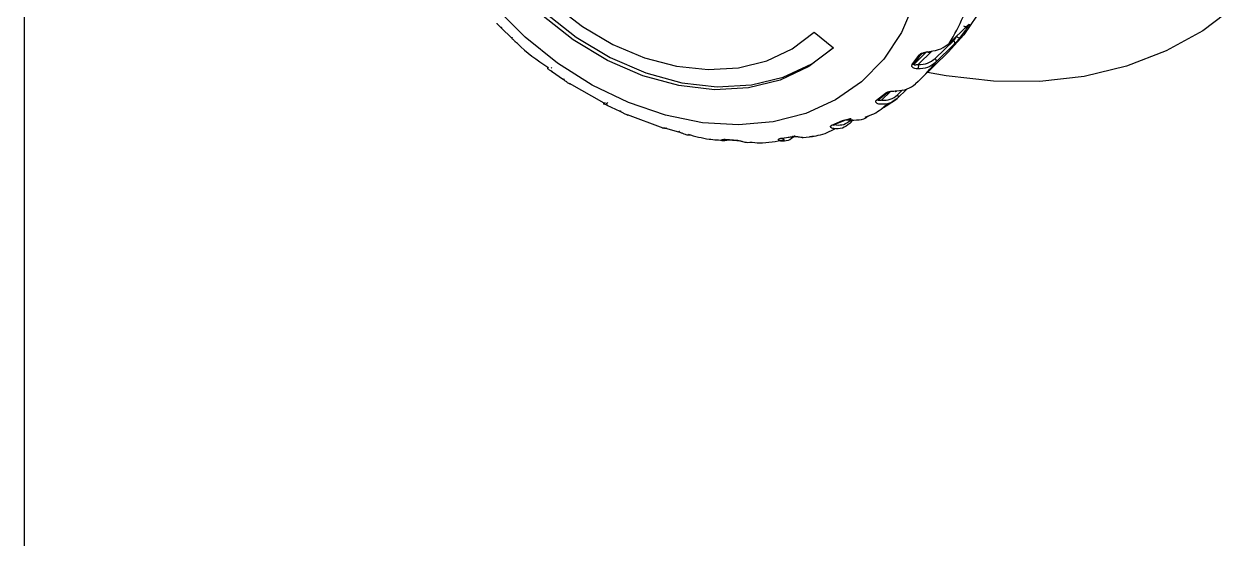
# Model space of a CAD drawing. Header units: millimetres. Extents: x 0 to 279, y 0 to 216.
# Drawn here: x 185.88 to 191.95, y 86.54 to 89.12 of the extents above; entities that cross this region are included whole.
import ezdxf

# ---------------------------------------------------------------- set-up
doc = ezdxf.new("R2010")
doc.units = ezdxf.units.MM

msp = doc.modelspace()

# ---------------------------------------------------------------- linework, layer by layer
at = {"color": 8, "linetype": 'Continuous', "lineweight": 25}
for p, q in [((185.8767, 103.2439), (185.8767, 70.086)), ((190.5507, 89.0629), (190.5514, 89.0622)), ((190.5339, 89.0465), (190.5373, 89.0428)), ((190.3389, 88.9244), (190.4009, 88.9849)), ((190.3589, 88.9217), (190.429, 88.9901)), ((190.3743, 88.9729), (190.3714, 88.9702)), ((188.5229, 88.9067), (188.5182, 88.9033)), ((190.1756, 88.7432), (190.2208, 88.7874)), ((190.2812, 88.7949), (190.2555, 88.7699)), ((189.3903, 88.5398), (189.3802, 88.5387))]:
    msp.add_line(p, q, dxfattribs=at)
at = {"color": 7, "linetype": 'Continuous', "lineweight": 25}
for p, q in [((188.2685, 89.1058), (188.3215, 89.054)), ((189.8376, 89.0851), (189.9346, 89.0051)), ((190.5149, 89.028), (190.6082, 89.1191)), ((190.5373, 89.0428), (190.4439, 88.9517)), ((190.5402, 89.0234), (190.4469, 88.9323)), ((190.3297, 88.922), (190.3625, 88.968)), ((190.3389, 88.9244), (190.3714, 88.9702)), ((190.3698, 88.8475), (190.5098, 88.9842)), ((188.5015, 88.9088), (188.5058, 88.9054)), ((188.5205, 88.8886), (188.5803, 88.8465)), ((188.6093, 88.8277), (188.7833, 88.7303)), ((190.1508, 88.7432), (190.1947, 88.7785)), ((190.1595, 88.7451), (190.203, 88.7801)), ((190.3031, 88.7989), (190.2544, 88.7513)), ((188.7904, 88.7292), (188.7827, 88.7261)), ((188.7989, 88.7183), (188.863, 88.6877)), ((190.2544, 88.7513), (190.2381, 88.7413)), ((188.8996, 88.672), (189.0791, 88.6041)), ((189.9271, 88.6177), (189.9801, 88.6406)), ((189.9351, 88.6191), (189.9878, 88.6419)), ((190.0337, 88.6438), (190.0161, 88.6267)), ((189.0759, 88.6038), (189.0847, 88.6038)), ((189.0915, 88.6023), (189.157, 88.5845)), ((189.2043, 88.5686), (189.216, 88.5696)), ((189.3856, 88.5456), (189.4496, 88.5414)), ((189.4118, 88.5422), (189.3903, 88.5398)), ((189.3921, 88.5467), (189.4557, 88.5425)), ((189.5017, 88.5307), (189.5174, 88.5319)), ((189.6682, 88.5508), (189.728, 88.5604)), ((189.6756, 88.552), (189.735, 88.5615)), ((189.7834, 88.5561), (189.8287, 88.5602))]:
    msp.add_line(p, q, dxfattribs=at)
at = {"color": 7, "linetype": 'Continuous', "lineweight": 25, "flags": 128}
for points in [[(189.3457, 91.6055), (189.5422, 91.5394), (189.7351, 91.4489), (189.9212, 91.3358), (190.0969, 91.2019), (190.2592, 91.0498), (190.4053, 90.8821), (190.5324, 90.7018), (190.6384, 90.5122), (190.7212, 90.3165), (190.7796, 90.1184), (190.8123, 89.9213), (190.8189, 89.7288), (190.7992, 89.5443), (190.7536, 89.371), (190.6828, 89.2122), (190.5882, 89.0705), (190.5098, 88.9842)], [(189.0919, 88.6676), (188.9066, 88.7308), (188.7252, 88.8183), (188.5511, 88.9285), (188.3881, 89.0591), (188.2394, 89.2074)], [(188.4856, 89.1853), (188.6447, 89.0596), (188.8155, 88.9568), (188.9935, 88.8797), (189.174, 88.8304), (189.3521, 88.8103), (189.5231, 88.8198), (189.6824, 88.8586), (189.8258, 88.9258), (189.9337, 89.0052)], [(188.5327, 89.2231), (188.6755, 89.1127), (188.8283, 89.0228), (188.9872, 88.9558), (189.148, 88.9133), (189.3064, 88.8966), (189.4584, 88.9059), (189.6001, 88.9412), (189.7276, 89.0015), (189.8376, 89.0851)], [(190.3409, 89.2343), (190.276, 89.0833), (190.187, 88.9495), (190.0757, 88.8356), (189.9444, 88.744), (189.7957, 88.6766), (189.6327, 88.6346), (189.4586, 88.619), (189.2772, 88.6301), (189.0919, 88.6676)], [(191.9518, 89.216), (191.7865, 89.0918), (191.6033, 88.9907), (191.4043, 88.914), (191.1919, 88.8626), (190.9686, 88.8371), (190.7369, 88.8377), (190.4997, 88.8645), (190.4053, 88.8822)], [(189.9346, 89.0051), (189.811, 88.9114), (189.6676, 88.8442), (189.5082, 88.8053), (189.3373, 88.7958), (189.1592, 88.816), (188.9787, 88.8652), (188.8007, 88.9423), (188.6298, 89.0451), (188.4707, 89.1709)], [(190.3661, 88.8439), (190.359, 88.8372), (190.3455, 88.8246)]]:
    msp.add_lwpolyline(points, dxfattribs=at)
at = {"color": 7, "linetype": 'Continuous', "lineweight": 25}
for centre, radius, start, end in [((189.6494, 89.5676), 1.0199, 328.06066, 336.5476), ((189.7942, 89.6518), 0.9778, 322.67328, 326.51777), ((189.6854, 89.5537), 0.9837, 300.11564, 305.34319)]:
    msp.add_arc(centre, radius, start, end, dxfattribs=at)
at = {"color": 8, "linetype": 'Continuous', "lineweight": 25}
msp.add_arc((189.6993, 89.5345), 0.96, 313.99724, 321.1461, dxfattribs=at)
at = {"color": 7, "linetype": 'Continuous', "lineweight": 25}
for points, knots in [([(188.2473, 89.1301), (188.2473, 89.1291), (188.2472, 89.1274), (188.2503, 89.1236), (188.2542, 89.1196), (188.2583, 89.1157), (188.2631, 89.1111), (188.2667, 89.1075), (188.2685, 89.1058)], [0, 0, 0, 0, 0.271889, 0.508742, 0.639285, 0.758136, 0.883791, 1, 1, 1, 1]), ([(190.6082, 89.1191), (190.6101, 89.1208), (190.6137, 89.1241), (190.6157, 89.124), (190.6146, 89.1202), (190.6113, 89.115), (190.6097, 89.1124)], [0, 0, 0, 0, 0.248902, 0.498271, 0.748568, 1, 1, 1, 1]), ([(188.2716, 89.1083), (188.2711, 89.1078), (188.2702, 89.1069), (188.2692, 89.1061), (188.2685, 89.1057), (188.2685, 89.1057), (188.2685, 89.1058)], [0, 0, 0, 0, 0.249996, 0.499991, 0.749972, 1, 1, 1, 1]), ([(190.5373, 89.0428), (190.5378, 89.0434), (190.5388, 89.0444), (190.5407, 89.0465), (190.5427, 89.049), (190.5452, 89.0523), (190.5477, 89.0559), (190.5499, 89.0595), (190.5509, 89.0613), (190.5514, 89.0622)], [0, 0, 0, 0, 0.120543, 0.243132, 0.368053, 0.495582, 0.720779, 0.853714, 1, 1, 1, 1]), ([(188.3242, 89.0569), (188.3238, 89.0565), (188.3229, 89.0555), (188.322, 89.0546), (188.3215, 89.054), (188.3215, 89.054), (188.3215, 89.054)], [0, 0, 0, 0, 0.249955, 0.5, 0.750045, 1, 1, 1, 1]), ([(188.3215, 89.054), (188.3233, 89.0523), (188.327, 89.0488), (188.3318, 89.044), (188.336, 89.0398), (188.3403, 89.0358), (188.3446, 89.0324), (188.3466, 89.0322), (188.3477, 89.032)], [0, 0, 0, 0, 0.1167489, 0.2414913, 0.3592133, 0.4907817, 0.725952, 1, 1, 1, 1]), ([(188.3461, 89.0311), (188.3473, 89.0298), (188.393, 88.9818), (188.448, 88.9448), (188.5015, 88.9088)], [0, 0, 0, 0, 0.02656, 1, 1, 1, 1]), ([(190.4177, 88.9873), (190.4374, 88.9908), (190.4766, 88.9979), (190.5022, 89.018), (190.5149, 89.028)], [0, 0, 0, 0, 0.501516, 1, 1, 1, 1]), ([(190.5717, 89.0589), (190.5694, 89.056), (190.5649, 89.0502), (190.556, 89.04), (190.5471, 89.0303), (190.5425, 89.0257), (190.5402, 89.0234)], [0, 0, 0, 0, 0.251436, 0.501736, 0.7511, 1, 1, 1, 1]), ([(190.3589, 88.9217), (190.3756, 88.9227), (190.4089, 88.9247), (190.4322, 88.9427), (190.4439, 88.9517)], [0, 0, 0, 0, 0.500023, 1, 1, 1, 1]), ([(190.3714, 88.9702), (190.3709, 88.9697), (190.3698, 88.9689), (190.3677, 88.9681), (190.3652, 88.9678), (190.3634, 88.968), (190.3625, 88.968)], [0, 0, 0, 0, 0.249955, 0.5, 0.750045, 1, 1, 1, 1]), ([(190.3714, 88.9702), (190.372, 88.9708), (190.3732, 88.9722), (190.3774, 88.9754), (190.3895, 88.9818), (190.3988, 88.9853), (190.406, 88.9879)], [0, 0, 0, 0, 0.067879, 0.14499, 0.346713, 1, 1, 1, 1]), ([(190.3732, 88.9765), (190.3732, 88.9765), (190.3753, 88.9778), (190.3805, 88.9797), (190.3902, 88.9829), (190.4033, 88.9856), (190.4127, 88.9867), (190.4177, 88.9873)], [0, 0, 0, 0, 0.003613, 0.158254, 0.331084, 0.640007, 1, 1, 1, 1]), ([(190.4078, 88.986), (190.4083, 88.9854), (190.4099, 88.9835), (190.4127, 88.9831), (190.4157, 88.9842), (190.417, 88.9863), (190.4177, 88.9873)], [0, 0, 0, 0, 0.146905, 0.477873, 0.738734, 1, 1, 1, 1]), ([(188.501, 88.9046), (188.5005, 88.9042), (188.4997, 88.9035), (188.5019, 88.9014), (188.5055, 88.8989), (188.5095, 88.8962), (188.5145, 88.8929), (188.5185, 88.89), (188.5205, 88.8886)], [0, 0, 0, 0, 0.271889, 0.508742, 0.639285, 0.758136, 0.883791, 1, 1, 1, 1]), ([(188.5244, 88.8905), (188.5239, 88.8901), (188.5229, 88.8892), (188.5218, 88.8885), (188.5209, 88.8882), (188.5206, 88.8885), (188.5205, 88.8886)], [0, 0, 0, 0, 0.249996, 0.499991, 0.749971, 1, 1, 1, 1]), ([(190.3557, 88.9), (190.3513, 88.9003), (190.3432, 88.901), (190.3347, 88.9046), (190.3299, 88.9087), (190.3277, 88.9127), (190.3272, 88.9172), (190.3289, 88.9204), (190.3297, 88.922)], [0, 0, 0, 0, 0.2718889, 0.5087416, 0.639285, 0.7581362, 0.8837912, 1, 1, 1, 1]), ([(190.3389, 88.9244), (190.3384, 88.9239), (190.3372, 88.923), (190.335, 88.9222), (190.3325, 88.9218), (190.3307, 88.9219), (190.3297, 88.922)], [0, 0, 0, 0, 0.249996, 0.499991, 0.749971, 1, 1, 1, 1]), ([(190.3589, 88.9217), (190.3525, 88.9201), (190.3441, 88.918), (190.3384, 88.9205), (190.3379, 88.9226), (190.3386, 88.9238), (190.3389, 88.9244)], [0, 0, 0, 0, 0.653287, 0.85501, 0.932121, 1, 1, 1, 1]), ([(190.4469, 88.9323), (190.4344, 88.9226), (190.4094, 88.9032), (190.3736, 88.9011), (190.3557, 88.9)], [0, 0, 0, 0, 0.498484, 1, 1, 1, 1]), ([(190.3589, 88.9217), (190.3595, 88.9196), (190.3606, 88.9154), (190.36, 88.9089), (190.3583, 88.9036), (190.3565, 88.9012), (190.3557, 88.9)], [0, 0, 0, 0, 0.279633, 0.559107, 0.779383, 1, 1, 1, 1]), ([(188.5838, 88.8487), (188.5834, 88.8483), (188.5825, 88.8473), (188.5814, 88.8466), (188.5807, 88.8462), (188.5804, 88.8464), (188.5803, 88.8465)], [0, 0, 0, 0, 0.249955, 0.5, 0.750045, 1, 1, 1, 1]), ([(188.5803, 88.8465), (188.5824, 88.8451), (188.5867, 88.8421), (188.5925, 88.8379), (188.5978, 88.834), (188.6036, 88.8299), (188.6095, 88.8262), (188.6127, 88.8253), (188.6144, 88.8249)], [0, 0, 0, 0, 0.116749, 0.241492, 0.359214, 0.490782, 0.725952, 1, 1, 1, 1]), ([(190.2516, 88.7895), (190.2704, 88.7914), (190.3077, 88.7952), (190.3329, 88.8148), (190.3455, 88.8246)], [0, 0, 0, 0, 0.501516, 1, 1, 1, 1]), ([(190.1756, 88.7432), (190.1908, 88.7432), (190.2212, 88.7433), (190.2441, 88.761), (190.2555, 88.7699)], [0, 0, 0, 0, 0.500023, 1, 1, 1, 1]), ([(190.1947, 88.7785), (190.1964, 88.7796), (190.1999, 88.7821), (190.207, 88.7846), (190.2148, 88.7865), (190.2249, 88.7881), (190.2379, 88.7892), (190.2468, 88.7894), (190.2516, 88.7895)], [0, 0, 0, 0, 0.1167489, 0.2414913, 0.3592133, 0.4907817, 0.725952, 1, 1, 1, 1]), ([(190.203, 88.7801), (190.2025, 88.7797), (190.2015, 88.7788), (190.1994, 88.7782), (190.1972, 88.778), (190.1955, 88.7783), (190.1947, 88.7785)], [0, 0, 0, 0, 0.249955, 0.5, 0.750045, 1, 1, 1, 1]), ([(190.203, 88.7801), (190.2038, 88.7806), (190.2053, 88.7817), (190.2099, 88.784), (190.2161, 88.7865), (190.22, 88.7877), (190.2218, 88.7883)], [0, 0, 0, 0, 0.1339021, 0.2860166, 0.6839492, 1, 1, 1, 1]), ([(190.2421, 88.7892), (190.2432, 88.7884), (190.2453, 88.7869), (190.2488, 88.7872), (190.2507, 88.7887), (190.2516, 88.7895)], [0, 0, 0, 0, 0.358494, 0.678999, 1, 1, 1, 1]), ([(188.7805, 88.7261), (188.7807, 88.726), (188.7809, 88.7258), (188.784, 88.7248), (188.7876, 88.7234), (188.7925, 88.7214), (188.7968, 88.7193), (188.7989, 88.7183)], [0, 0, 0, 0, 0.323967, 0.505129, 0.667355, 0.839148, 1, 1, 1, 1]), ([(188.8037, 88.7197), (188.8032, 88.7193), (188.8021, 88.7184), (188.8008, 88.7178), (188.7997, 88.7177), (188.7992, 88.7181), (188.7989, 88.7183)], [0, 0, 0, 0, 0.249996, 0.499991, 0.749971, 1, 1, 1, 1]), ([(190.0937, 88.6584), (190.1086, 88.6634), (190.1507, 88.6776), (190.1845, 88.7073), (190.2065, 88.7266)], [0, 0, 0, 0, 0.351642, 1, 1, 1, 1]), ([(190.1474, 88.7323), (190.147, 88.7334), (190.1461, 88.7356), (190.147, 88.7395), (190.1496, 88.742), (190.1508, 88.7432)], [0, 0, 0, 0, 0.327818, 0.674961, 1, 1, 1, 1]), ([(190.1595, 88.7451), (190.159, 88.7446), (190.1579, 88.7437), (190.1558, 88.743), (190.1534, 88.7428), (190.1517, 88.7431), (190.1508, 88.7432)], [0, 0, 0, 0, 0.2499958, 0.4999914, 0.7499715, 1, 1, 1, 1]), ([(190.1756, 88.7432), (190.1696, 88.7418), (190.1618, 88.74), (190.1577, 88.7421), (190.158, 88.7437), (190.1591, 88.7446), (190.1595, 88.7451)], [0, 0, 0, 0, 0.653287, 0.85501, 0.932121, 1, 1, 1, 1]), ([(188.8673, 88.6893), (188.8668, 88.6889), (188.8659, 88.688), (188.8647, 88.6873), (188.8637, 88.6871), (188.8632, 88.6875), (188.863, 88.6877)], [0, 0, 0, 0, 0.249955, 0.5, 0.750045, 1, 1, 1, 1]), ([(188.863, 88.6877), (188.8652, 88.6866), (188.8698, 88.6844), (188.8766, 88.6809), (188.8828, 88.6776), (188.8899, 88.6738), (188.8975, 88.67), (188.9018, 88.6688), (188.9041, 88.6681)], [0, 0, 0, 0, 0.116749, 0.241492, 0.359214, 0.490782, 0.725952, 1, 1, 1, 1]), ([(189.9473, 88.6189), (189.9608, 88.6183), (189.9877, 88.6172), (190.0101, 88.6347), (190.0213, 88.6435)], [0, 0, 0, 0, 0.5000234, 1, 1, 1, 1]), ([(189.9801, 88.6406), (189.982, 88.6413), (189.9862, 88.6428), (189.9938, 88.6441), (190.0017, 88.6447), (190.0118, 88.6449), (190.0243, 88.6444), (190.0326, 88.6439), (190.0371, 88.6436)], [0, 0, 0, 0, 0.116749, 0.241491, 0.359213, 0.490782, 0.725952, 1, 1, 1, 1]), ([(189.9878, 88.6419), (189.9872, 88.6414), (189.9862, 88.6406), (189.9843, 88.64), (189.9823, 88.6399), (189.9808, 88.6404), (189.9801, 88.6406)], [0, 0, 0, 0, 0.249955, 0.5, 0.750045, 1, 1, 1, 1]), ([(189.9878, 88.6419), (189.9886, 88.6422), (189.9903, 88.6429), (189.9953, 88.6445), (190.0082, 88.6477), (190.0168, 88.65), (190.0234, 88.6518)], [0, 0, 0, 0, 0.067879, 0.14499, 0.346713, 1, 1, 1, 1]), ([(190.0287, 88.6443), (190.0291, 88.6439), (190.0305, 88.6426), (190.0336, 88.6423), (190.0359, 88.6432), (190.0371, 88.6436)], [0, 0, 0, 0, 0.169919, 0.584639, 1, 1, 1, 1]), ([(190.0371, 88.6436), (190.0546, 88.6439), (190.0831, 88.6444), (190.1037, 88.6595), (190.1116, 88.6653)], [0, 0, 0, 0, 0.615107, 1, 1, 1, 1]), ([(189.0801, 88.6024), (189.0785, 88.6028), (189.0756, 88.6035), (189.0755, 88.6045), (189.0774, 88.6048), (189.0806, 88.6047), (189.0851, 88.604), (189.0894, 88.6028), (189.0915, 88.6023)], [0, 0, 0, 0, 0.271887, 0.508744, 0.639287, 0.758137, 0.883792, 1, 1, 1, 1]), ([(189.0899, 88.6027), (189.0883, 88.6022), (189.085, 88.6013), (189.0818, 88.602), (189.0801, 88.6024)], [0, 0, 0, 0, 0.48712, 1, 1, 1, 1]), ([(189.0972, 88.6034), (189.0967, 88.603), (189.0956, 88.6022), (189.0941, 88.6016), (189.0927, 88.6015), (189.0919, 88.602), (189.0915, 88.6023)], [0, 0, 0, 0, 0.249996, 0.499991, 0.749971, 1, 1, 1, 1]), ([(189.1622, 88.5858), (189.1617, 88.5853), (189.1608, 88.5845), (189.1594, 88.5839), (189.1581, 88.5838), (189.1574, 88.5842), (189.157, 88.5845)], [0, 0, 0, 0, 0.249955, 0.5, 0.750045, 1, 1, 1, 1]), ([(189.157, 88.5845), (189.1593, 88.5838), (189.1641, 88.5825), (189.1715, 88.58), (189.1785, 88.5774), (189.1867, 88.5742), (189.1959, 88.5708), (189.2013, 88.5694), (189.2043, 88.5686)], [0, 0, 0, 0, 0.116749, 0.241492, 0.359214, 0.490782, 0.725952, 1, 1, 1, 1]), ([(189.8151, 88.5612), (189.8298, 88.5625), (189.8764, 88.5667), (189.9173, 88.5867), (189.9452, 88.6005)], [0, 0, 0, 0, 0.315252, 1, 1, 1, 1]), ([(189.9202, 88.6095), (189.9202, 88.6095), (189.9198, 88.6103), (189.9203, 88.6123), (189.9222, 88.6152), (189.9255, 88.6169), (189.9271, 88.6177)], [0, 0, 0, 0, 0.003478, 0.330155, 0.676092, 1, 1, 1, 1]), ([(189.9351, 88.6191), (189.9346, 88.6187), (189.9335, 88.6178), (189.9315, 88.6171), (189.9293, 88.617), (189.9278, 88.6175), (189.9271, 88.6177)], [0, 0, 0, 0, 0.249996, 0.499991, 0.749971, 1, 1, 1, 1]), ([(189.9473, 88.6189), (189.9419, 88.6176), (189.9348, 88.616), (189.9322, 88.6172), (189.9332, 88.6182), (189.9345, 88.6188), (189.9351, 88.6191)], [0, 0, 0, 0, 0.6532874, 0.8550103, 0.9321213, 1, 1, 1, 1]), ([(190.0161, 88.6267), (190.0042, 88.6173), (189.9802, 88.5984), (189.9512, 88.5996), (189.9366, 88.6002)], [0, 0, 0, 0, 0.498484, 1, 1, 1, 1]), ([(189.2052, 88.5721), (189.2405, 88.5624), (189.3012, 88.5458), (189.3612, 88.5434), (189.3863, 88.5423)], [0, 0, 0, 0, 0.581998, 1, 1, 1, 1]), ([(189.3802, 88.5387), (189.3781, 88.5394), (189.374, 88.5405), (189.3723, 88.5427), (189.3732, 88.5443), (189.3755, 88.5453), (189.3794, 88.5459), (189.3836, 88.5457), (189.3856, 88.5456)], [0, 0, 0, 0, 0.2718875, 0.5087431, 0.6392861, 0.7581367, 0.8837917, 1, 1, 1, 1]), ([(189.3858, 88.5393), (189.3856, 88.5392), (189.3838, 88.5384), (189.3819, 88.5386), (189.3802, 88.5387)], [0, 0, 0, 0, 0.133858, 1, 1, 1, 1]), ([(189.3921, 88.5467), (189.3916, 88.5463), (189.3905, 88.5454), (189.3888, 88.5449), (189.3871, 88.5449), (189.3861, 88.5454), (189.3856, 88.5456)], [0, 0, 0, 0, 0.2499958, 0.4999914, 0.7499715, 1, 1, 1, 1]), ([(189.4557, 88.5425), (189.4552, 88.5421), (189.4542, 88.5412), (189.4527, 88.5407), (189.4511, 88.5407), (189.4501, 88.5412), (189.4496, 88.5414)], [0, 0, 0, 0, 0.249955, 0.5, 0.750045, 1, 1, 1, 1]), ([(189.4496, 88.5414), (189.4519, 88.5412), (189.4567, 88.5408), (189.4644, 88.5395), (189.472, 88.5378), (189.4811, 88.5356), (189.4917, 88.5328), (189.4982, 88.5315), (189.5017, 88.5307)], [0, 0, 0, 0, 0.116749, 0.241492, 0.359214, 0.490782, 0.725952, 1, 1, 1, 1]), ([(189.5154, 88.5328), (189.5315, 88.5312), (189.5916, 88.5252), (189.6476, 88.5367), (189.6887, 88.5451)], [0, 0, 0, 0, 0.267543, 1, 1, 1, 1]), ([(189.67, 88.538), (189.6672, 88.5387), (189.662, 88.5401), (189.6586, 88.5432), (189.6582, 88.5458), (189.6596, 88.5479), (189.6626, 88.5497), (189.6664, 88.5505), (189.6682, 88.5508)], [0, 0, 0, 0, 0.271888, 0.508742, 0.639285, 0.758136, 0.883791, 1, 1, 1, 1]), ([(189.6756, 88.552), (189.675, 88.5516), (189.6739, 88.5507), (189.6721, 88.5501), (189.6701, 88.5501), (189.6688, 88.5506), (189.6682, 88.5508)], [0, 0, 0, 0, 0.249996, 0.499991, 0.749971, 1, 1, 1, 1]), ([(189.7424, 88.5639), (189.7308, 88.5545), (189.7075, 88.5357), (189.6825, 88.5372), (189.67, 88.538)], [0, 0, 0, 0, 0.498484, 1, 1, 1, 1]), ([(189.684, 88.5541), (189.6835, 88.5518), (189.6827, 88.5473), (189.679, 88.5422), (189.6746, 88.5389), (189.6715, 88.5383), (189.67, 88.538)], [0, 0, 0, 0, 0.279633, 0.559107, 0.779383, 1, 1, 1, 1]), ([(189.735, 88.5615), (189.7345, 88.5611), (189.7334, 88.5602), (189.7317, 88.5597), (189.7299, 88.5596), (189.7287, 88.5602), (189.728, 88.5604)], [0, 0, 0, 0, 0.249955, 0.5, 0.750045, 1, 1, 1, 1]), ([(189.728, 88.5604), (189.7302, 88.5607), (189.7348, 88.5612), (189.7426, 88.5611), (189.7505, 88.5606), (189.7603, 88.5594), (189.7719, 88.5577), (189.7794, 88.5567), (189.7834, 88.5561)], [0, 0, 0, 0, 0.116183, 0.241861, 0.360661, 0.491251, 0.728082, 1, 1, 1, 1]), ([(189.7772, 88.557), (189.7779, 88.5566), (189.7799, 88.5556), (189.782, 88.5559), (189.7834, 88.5561)], [0, 0, 0, 0, 0.3671726, 1, 1, 1, 1])]:
    msp.add_open_spline(points, degree=3, knots=knots, dxfattribs=at)
for points in [[(190.5514, 89.0622), (190.5531, 89.0609), (190.5567, 89.0583), (190.5626, 89.0564), (190.5681, 89.0564), (190.5705, 89.0581), (190.5717, 89.0589)], [(190.6097, 89.1124), (190.6085, 89.1116), (190.6061, 89.1099), (190.6005, 89.1098), (190.5944, 89.1114), (190.5908, 89.1139), (190.589, 89.1151)], [(190.5402, 89.0234), (190.541, 89.0247), (190.5426, 89.0274), (190.5426, 89.0326), (190.541, 89.0381), (190.5385, 89.0412), (190.5373, 89.0428)], [(190.4439, 88.9517), (190.4452, 88.9501), (190.4476, 88.947), (190.4493, 88.9415), (190.4493, 88.9363), (190.4477, 88.9336), (190.4469, 88.9323)], [(190.2555, 88.7699), (190.2565, 88.7681), (190.2584, 88.7647), (190.2589, 88.7593), (190.2578, 88.7545), (190.2555, 88.7524), (190.2544, 88.7513)], [(190.0213, 88.6435), (190.0219, 88.6417), (190.0231, 88.6381), (190.0225, 88.633), (190.0203, 88.6289), (190.0175, 88.6274), (190.0161, 88.6267)]]:
    msp.add_open_spline(points, degree=3, dxfattribs=at)
at = {"color": 8, "linetype": 'Continuous', "lineweight": 25}
for points, knots in [([(190.3625, 88.968), (190.3638, 88.9696), (190.3666, 88.9728), (190.3709, 88.9752), (190.3732, 88.9765)], [0, 0, 0, 0, 0.489019, 1, 1, 1, 1]), ([(188.8037, 88.732), (188.8023, 88.7302), (188.7999, 88.7271), (188.7963, 88.7259), (188.7949, 88.7255)], [0, 0, 0, 0, 0.597591, 1, 1, 1, 1]), ([(190.1686, 88.7227), (190.1647, 88.7233), (190.1574, 88.7244), (190.1503, 88.7281), (190.1481, 88.7312), (190.1474, 88.7323)], [0, 0, 0, 0, 0.427668, 0.794734, 1, 1, 1, 1]), ([(190.2381, 88.7413), (190.2309, 88.736), (190.2113, 88.7217), (190.1851, 88.7223), (190.1686, 88.7227)], [0, 0, 0, 0, 0.36503, 1, 1, 1, 1]), ([(189.9366, 88.6002), (189.9333, 88.601), (189.927, 88.6023), (189.9216, 88.6059), (189.9206, 88.6085), (189.9202, 88.6095)], [0, 0, 0, 0, 0.428506, 0.796293, 1, 1, 1, 1]), ([(189.6749, 88.5519), (189.674, 88.5517), (189.6718, 88.5511), (189.6718, 88.5514), (189.6733, 88.5517), (189.6748, 88.5519), (189.6756, 88.552)], [0, 0, 0, 0, 0.275011, 0.696821, 0.858063, 1, 1, 1, 1])]:
    msp.add_open_spline(points, degree=3, knots=knots, dxfattribs=at)

doc.saveas('drawing.dxf')
